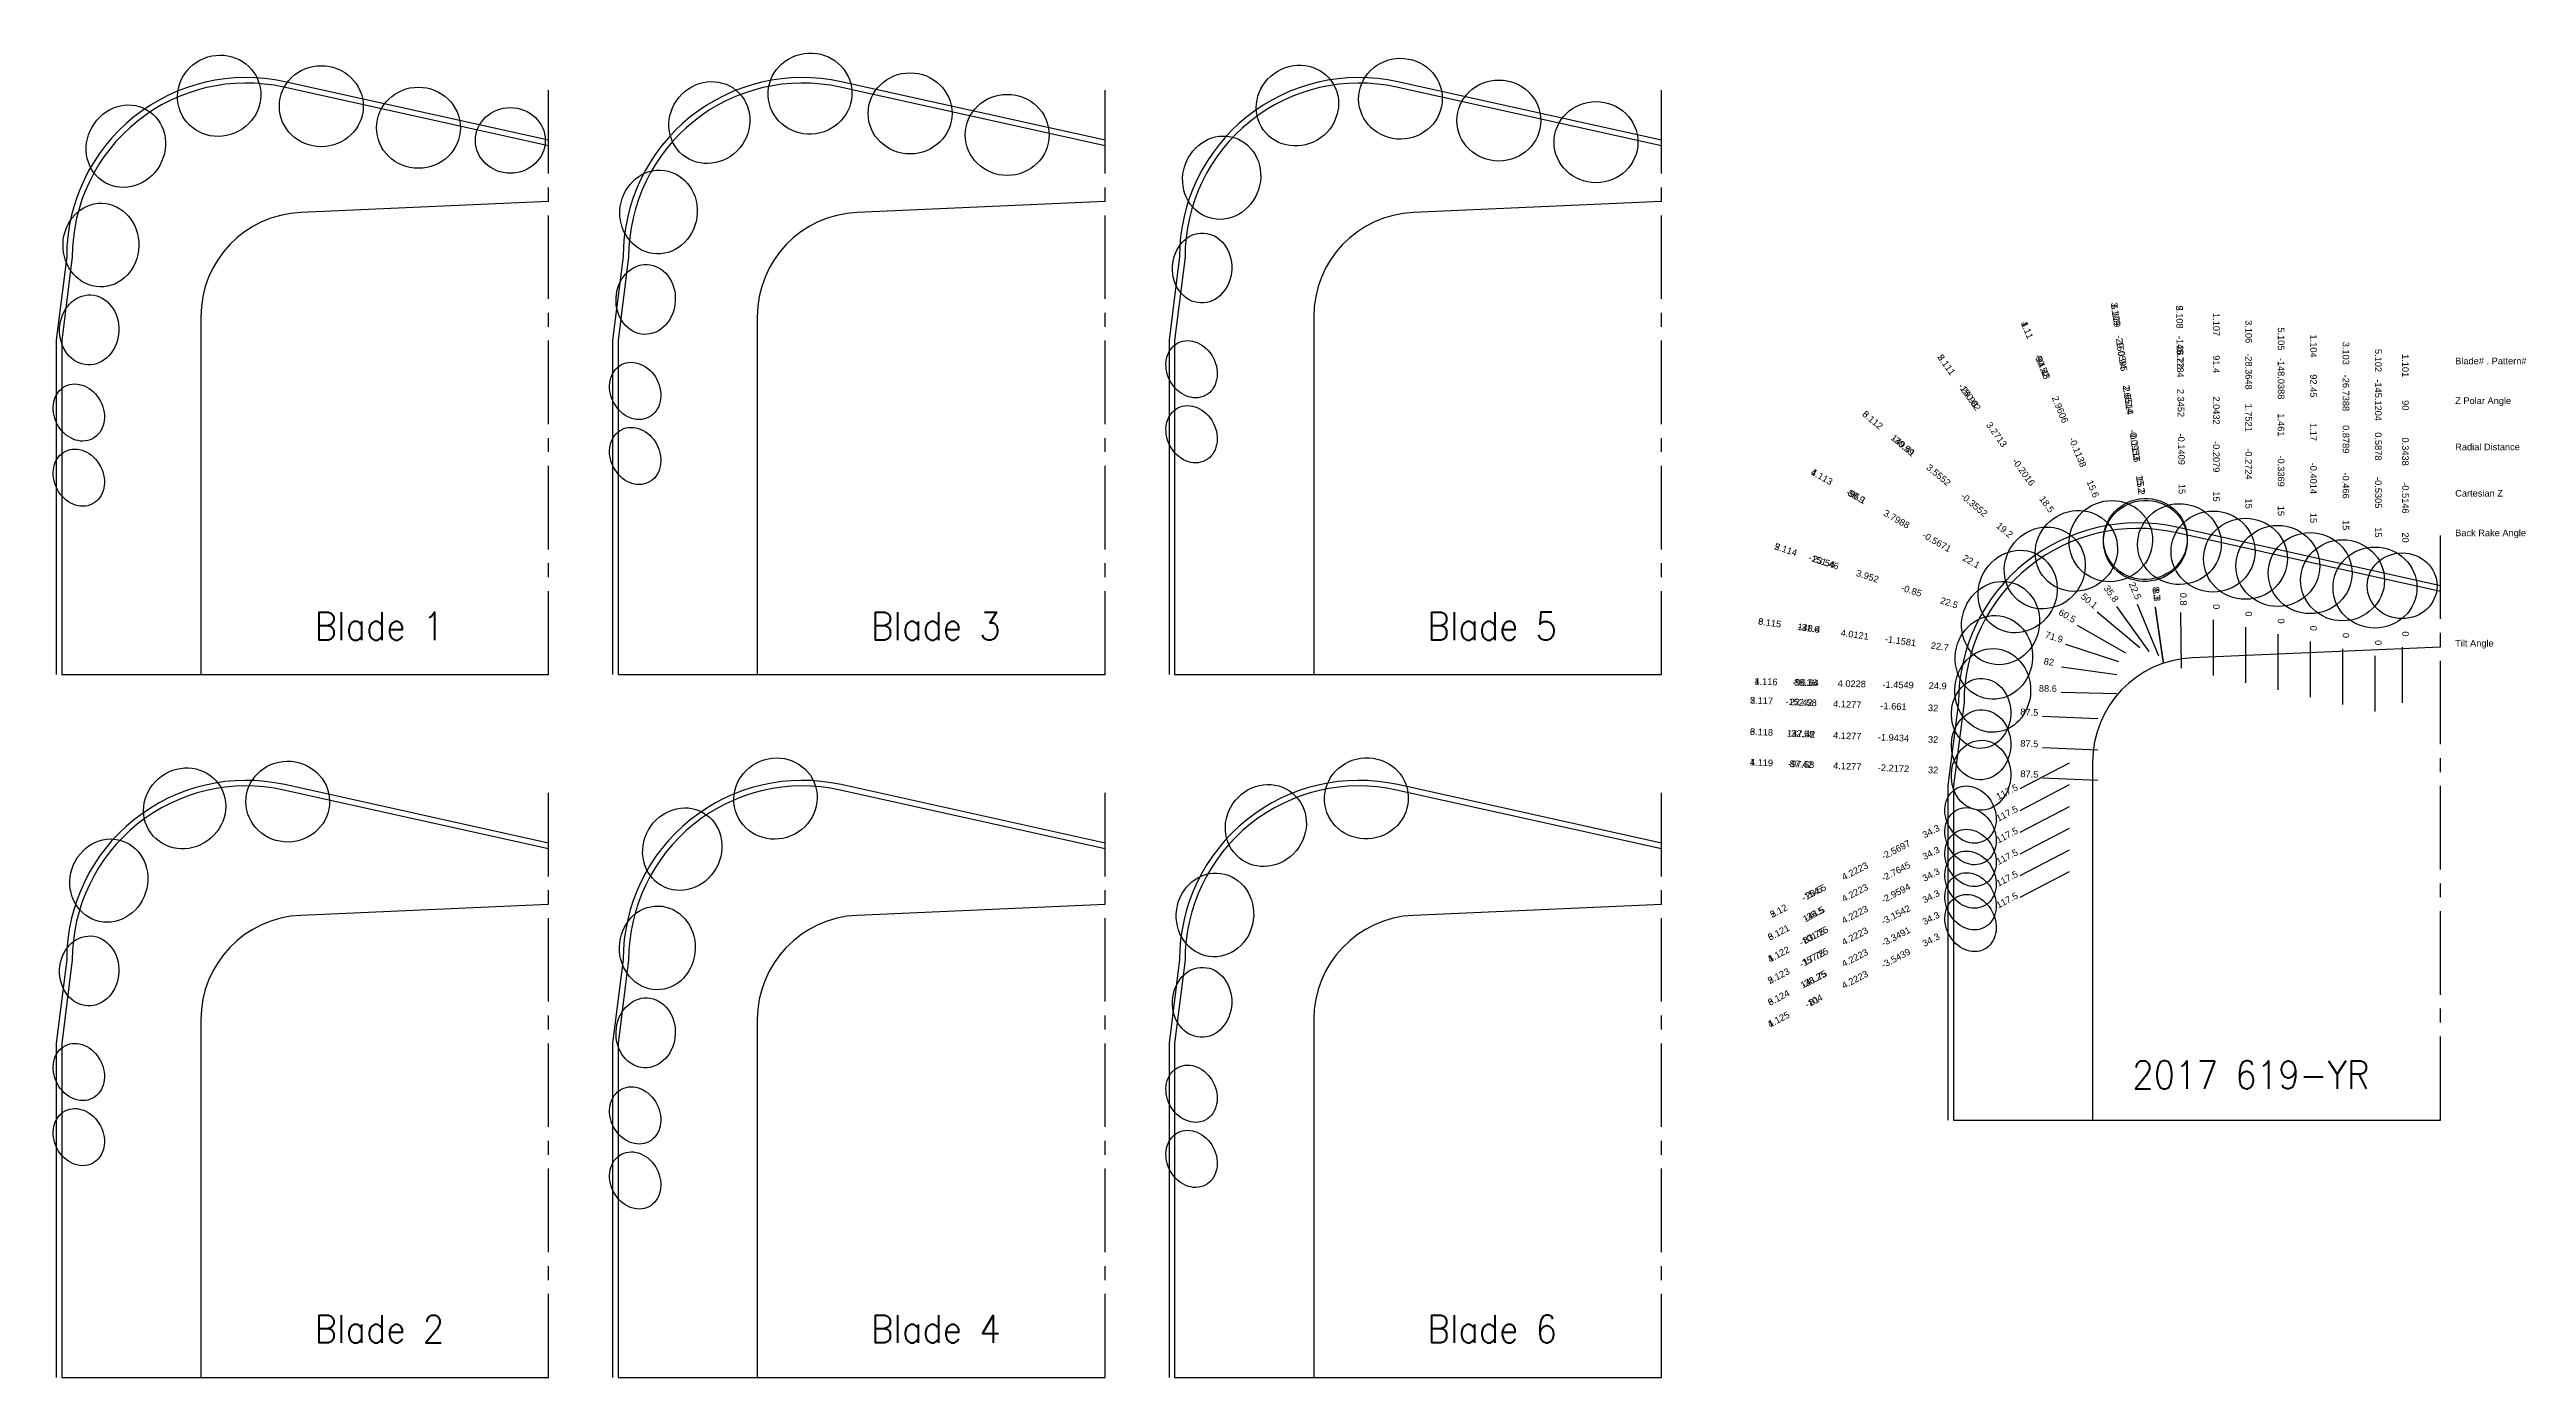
# Model space of a CAD drawing. Header units: inches. Extents: x 14.5 to 36.8, y 6.4 to 18.3.
import ezdxf
from ezdxf.enums import TextEntityAlignment as Align

# ---------------------------------------------------------------- set-up
doc = ezdxf.new("R2010")
doc.units = ezdxf.units.IN
doc.header["$MEASUREMENT"] = 0
doc.linetypes.add('CENTER2', pattern=[1.125, 0.75, -0.125, 0.125, -0.125])
for name, color, linetype in [('Blade_1', 30, 'Continuous'), ('Blade_2', 52, 'Continuous'), ('Blade_3', 92, 'Continuous'), ('Blade_4', 132, 'Continuous'), ('Blade_5', 152, 'Continuous'), ('Blade_6', 190, 'Continuous'), ('CLine', 5, 'CENTER2'), ('Text', 3, 'Continuous')]:
    doc.layers.add(name, color=color, linetype=linetype)
doc.styles.add('RomanS', font='romans')
doc.styles.get("Standard").update_dxf_attribs({"font": 'arial.ttf'})

msp = doc.modelspace()

# ---------------------------------------------------------------- linework, layer by layer
for p, q in [((19, 17.435), (16.619, 17.963)), ((24, 17.435), (21.619, 17.963)), ((29, 17.435), (26.619, 17.963)), ((14.719, 16.438), (14.625, 15.687)), ((19.719, 16.438), (19.625, 15.687)), ((24.719, 16.438), (24.625, 15.687)), ((14.625, 15.687), (14.625, 12.687)), ((19.625, 15.687), (19.625, 12.687)), ((24.625, 15.687), (24.625, 12.687)), ((36, 13.435), (33.619, 13.963)), ((14.625, 12.687), (19, 12.687)), ((19.625, 12.687), (24, 12.687)), ((24.625, 12.687), (29, 12.687)), ((31.719, 12.438), (31.625, 11.687)), ((19, 11.123), (16.619, 11.65)), ((24, 11.123), (21.619, 11.65)), ((29, 11.123), (26.619, 11.65)), ((31.625, 11.687), (31.625, 8.687)), ((14.719, 10.125), (14.625, 9.375)), ((19.719, 10.125), (19.625, 9.375)), ((24.719, 10.125), (24.625, 9.375)), ((14.625, 9.375), (14.625, 6.375)), ((19.625, 9.375), (19.625, 6.375)), ((24.625, 9.375), (24.625, 6.375)), ((31.625, 8.687), (36, 8.687)), ((14.625, 6.375), (19, 6.375)), ((19.625, 6.375), (24, 6.375)), ((24.625, 6.375), (29, 6.375))]:
    msp.add_line(p, q)
at = {"color": 8}
for p, q in [((19, 17.486), (16.63, 18.012)), ((24, 17.486), (21.63, 18.012)), ((29, 17.486), (26.63, 18.012)), ((14.669, 16.441), (14.575, 15.691)), ((19.669, 16.441), (19.575, 15.691)), ((24.669, 16.441), (24.575, 15.691)), ((14.575, 15.691), (14.575, 12.687)), ((19.575, 15.691), (19.575, 12.687)), ((24.575, 15.691), (24.575, 12.687)), ((36, 13.486), (33.63, 14.012)), ((31.669, 12.441), (31.575, 11.691)), ((19, 11.174), (16.63, 11.699)), ((24, 11.174), (21.63, 11.699)), ((29, 11.174), (26.63, 11.699)), ((31.575, 11.691), (31.575, 8.687)), ((14.669, 10.128), (14.575, 9.378)), ((19.669, 10.128), (19.575, 9.378)), ((24.669, 10.128), (24.575, 9.378)), ((14.575, 9.378), (14.575, 6.375)), ((19.575, 9.378), (19.575, 6.375)), ((24.575, 9.378), (24.575, 6.375))]:
    msp.add_line(p, q, dxfattribs=at)
at = {"flags": 128}
for points in [[(19, 16.935), (16.772, 16.838, 0.401491), (15.875, 15.901), (15.875, 12.687)], [(24, 16.935), (21.772, 16.838, 0.401491), (20.875, 15.901), (20.875, 12.687)], [(29, 16.935), (26.772, 16.838, 0.401491), (25.875, 15.901), (25.875, 12.687)], [(36, 12.935), (33.772, 12.838, 0.401491), (32.875, 11.901), (32.875, 8.687)], [(19, 10.623), (16.772, 10.525, 0.401491), (15.875, 9.589), (15.875, 6.375)], [(24, 10.623), (21.772, 10.525, 0.401491), (20.875, 9.589), (20.875, 6.375)], [(29, 10.623), (26.772, 10.525, 0.401491), (25.875, 9.589), (25.875, 6.375)]]:
    msp.add_lwpolyline(points, format="xyb", dxfattribs=at)
at = {"color": 8}
for centre in [(16.281, 16.438), (21.281, 16.438), (26.281, 16.438), (33.281, 12.438), (16.281, 10.125), (21.281, 10.125), (26.281, 10.125)]:
    msp.add_arc(centre, 1.612, 77.5, 179.8885, dxfattribs=at)
for centre in [(16.281, 16.438), (21.281, 16.438), (26.281, 16.438), (33.281, 12.438), (16.281, 10.125), (21.281, 10.125), (26.281, 10.125)]:
    msp.add_arc(centre, 1.562, 77.5, 180)
at = {"layer": 'Blade_1'}
for p, q in [((33.274, 13.319), (33.466, 12.857)), ((33.957, 13.178), (33.957, 12.678)), ((32.735, 13.13), (33.17, 12.884)), ((34.83, 12.985), (34.83, 12.485)), ((35.656, 12.934), (35.656, 12.434)), ((32.591, 12.53), (33.091, 12.518)), ((32.423, 11.759), (32.923, 11.738)), ((32.224, 11.273), (32.668, 11.504)), ((32.224, 10.689), (32.668, 10.92))]:
    msp.add_line(p, q, dxfattribs=at)
for centre, major_axis, ratio in [((16.039, 17.886), (0.348, 0.144), 0.963381), ((16.957, 17.792), (0.377, 0), 0.965926), ((15.201, 17.433), (0.186, 0.328), 0.926588), ((17.83, 17.599), (0.377, 0), 0.965926), ((18.656, 17.485), (0.314, 0), 0.939693), ((14.977, 16.545), (0.009, 0.376), 0.906782), ((14.872, 15.783), (0.014, 0.314), 0.84797), ((14.778, 15.041), (-0.123, 0.236), 0.825943), ((14.778, 14.456), (-0.123, 0.236), 0.825943), ((33.039, 13.886), (0.348, 0.144), 0.963381), ((33.957, 13.792), (0.377, 0), 0.965926), ((32.201, 13.433), (0.186, 0.328), 0.926588), ((34.83, 13.599), (0.377, 0), 0.965926), ((35.656, 13.485), (0.314, 0), 0.939693), ((31.977, 12.545), (0.009, 0.376), 0.906782), ((31.872, 11.783), (0.014, 0.314), 0.84797), ((31.778, 11.041), (-0.123, 0.236), 0.825943), ((31.778, 10.456), (-0.123, 0.236), 0.825943)]:
    msp.add_ellipse(centre, major_axis=major_axis, ratio=ratio, dxfattribs=at)
at = {"layer": 'Blade_2'}
for p, q in [((33.088, 13.3), (33.38, 12.895)), ((33.663, 13.245), (33.67, 12.745)), ((32.632, 12.96), (33.107, 12.805)), ((32.423, 12.315), (32.923, 12.294)), ((32.224, 11.663), (32.668, 11.894)), ((32.224, 11.078), (32.668, 11.309))]:
    msp.add_line(p, q, dxfattribs=at)
for centre, major_axis, ratio in [((32.729, 13.798), (0.305, 0.22), 0.948192), ((33.655, 13.859), (0.376, 0.005), 0.96592), ((32.048, 13.15), (0.117, 0.358), 0.923717), ((31.872, 12.339), (0.014, 0.314), 0.84797), ((15.729, 11.486), (0.305, 0.22), 0.948192), ((16.655, 11.547), (0.376, 0.005), 0.96592), ((31.778, 11.43), (-0.123, 0.236), 0.825943), ((15.048, 10.837), (0.117, 0.358), 0.923717), ((31.778, 10.846), (-0.123, 0.236), 0.825943), ((14.872, 10.026), (0.014, 0.314), 0.84797), ((14.778, 9.118), (-0.123, 0.236), 0.825943), ((14.778, 8.533), (-0.123, 0.236), 0.825943)]:
    msp.add_ellipse(centre, major_axis=major_axis, ratio=ratio, dxfattribs=at)
at = {"layer": 'Blade_3'}
for p, q in [((32.916, 13.251), (33.3, 12.931)), ((33.438, 13.297), (33.51, 12.802)), ((34.248, 13.114), (34.248, 12.614)), ((35.121, 12.92), (35.121, 12.42)), ((32.596, 12.757), (33.091, 12.688)), ((32.423, 12.033), (32.923, 12.011)), ((32.224, 11.468), (32.668, 11.699)), ((32.224, 10.883), (32.668, 11.114))]:
    msp.add_line(p, q, dxfattribs=at)
for centre, major_axis, ratio in [((21.349, 17.905), (0.373, 0.055), 0.965233), ((20.445, 17.645), (0.241, 0.289), 0.944435), ((22.248, 17.728), (0.377, 0), 0.965926), ((23.121, 17.534), (0.377, 0), 0.965926), ((19.988, 16.842), (0.052, 0.373), 0.922522), ((19.872, 16.057), (0.014, 0.314), 0.847971), ((19.778, 15.235), (-0.123, 0.236), 0.825943), ((19.778, 14.651), (-0.123, 0.236), 0.825943), ((33.349, 13.905), (0.373, 0.055), 0.965233), ((32.445, 13.645), (0.241, 0.289), 0.944435), ((34.248, 13.728), (0.377, 0), 0.965926), ((35.121, 13.534), (0.377, 0), 0.965926), ((31.988, 12.842), (0.052, 0.373), 0.922522), ((31.872, 12.057), (0.014, 0.314), 0.847971), ((31.778, 11.236), (-0.123, 0.236), 0.825943), ((31.778, 10.651), (-0.123, 0.236), 0.825943)]:
    msp.add_ellipse(centre, major_axis=major_axis, ratio=ratio, dxfattribs=at)
at = {"layer": 'Blade_4'}
for p, q in [((33.274, 13.319), (33.466, 12.857)), ((32.735, 13.13), (33.17, 12.884)), ((32.591, 12.53), (33.091, 12.518)), ((32.423, 11.759), (32.923, 11.738)), ((32.224, 11.273), (32.668, 11.504)), ((32.224, 10.689), (32.668, 10.92))]:
    msp.add_line(p, q, dxfattribs=at)
for centre, major_axis, ratio in [((33.039, 13.886), (0.348, 0.144), 0.963381), ((32.201, 13.433), (0.186, 0.328), 0.926588), ((31.977, 12.545), (0.009, 0.376), 0.906782), ((31.872, 11.783), (0.014, 0.314), 0.84797), ((21.039, 11.574), (0.348, 0.144), 0.963381), ((20.201, 11.12), (0.186, 0.328), 0.926588), ((31.778, 11.041), (-0.123, 0.236), 0.825943), ((31.778, 10.456), (-0.123, 0.236), 0.825943), ((19.977, 10.233), (0.009, 0.376), 0.906782), ((19.872, 9.47), (0.014, 0.314), 0.84797), ((19.778, 8.728), (-0.123, 0.236), 0.825943), ((19.778, 8.144), (-0.123, 0.236), 0.825943)]:
    msp.add_ellipse(centre, major_axis=major_axis, ratio=ratio, dxfattribs=at)
at = {"layer": 'Blade_5'}
for p, q in [((33.088, 13.3), (33.38, 12.895)), ((33.663, 13.245), (33.67, 12.745)), ((32.632, 12.96), (33.107, 12.805)), ((34.539, 13.049), (34.539, 12.549)), ((35.412, 12.855), (35.412, 12.355)), ((32.423, 12.315), (32.923, 12.294)), ((32.224, 11.663), (32.668, 11.894)), ((32.224, 11.078), (32.668, 11.309))]:
    msp.add_line(p, q, dxfattribs=at)
for centre, major_axis, ratio in [((25.729, 17.798), (0.305, 0.22), 0.948192), ((26.655, 17.859), (0.376, 0.005), 0.96592), ((27.539, 17.663), (0.377, 0), 0.965926), ((28.412, 17.469), (0.377, 0), 0.965926), ((25.048, 17.15), (0.117, 0.358), 0.923717), ((24.872, 16.339), (0.014, 0.314), 0.847971), ((24.778, 15.43), (-0.123, 0.236), 0.825943), ((24.778, 14.846), (-0.123, 0.236), 0.825943), ((32.729, 13.798), (0.305, 0.22), 0.948192), ((33.655, 13.859), (0.376, 0.005), 0.96592), ((34.539, 13.663), (0.377, 0), 0.965926), ((35.412, 13.469), (0.377, 0), 0.965926), ((32.048, 13.15), (0.117, 0.358), 0.923717), ((31.872, 12.339), (0.014, 0.314), 0.847971), ((31.778, 11.43), (-0.123, 0.236), 0.825943), ((31.778, 10.846), (-0.123, 0.236), 0.825943)]:
    msp.add_ellipse(centre, major_axis=major_axis, ratio=ratio, dxfattribs=at)
at = {"layer": 'Blade_6'}
for p, q in [((32.916, 13.251), (33.3, 12.931)), ((33.438, 13.281), (33.51, 12.786)), ((32.596, 12.757), (33.091, 12.688)), ((32.423, 12.033), (32.923, 12.011)), ((32.224, 11.468), (32.668, 11.699)), ((32.224, 10.883), (32.668, 11.114))]:
    msp.add_line(p, q, dxfattribs=at)
for centre, major_axis, ratio in [((33.349, 13.888), (0.373, 0.055), 0.965233), ((32.445, 13.645), (0.241, 0.289), 0.944435), ((31.988, 12.842), (0.052, 0.373), 0.922522), ((31.872, 12.057), (0.014, 0.314), 0.84797), ((26.349, 11.576), (0.373, 0.055), 0.965233), ((25.445, 11.332), (0.241, 0.289), 0.944435), ((31.778, 11.236), (-0.123, 0.236), 0.825943), ((24.988, 10.529), (0.052, 0.373), 0.922522), ((31.778, 10.651), (-0.123, 0.236), 0.825943), ((24.872, 9.744), (0.014, 0.314), 0.84797), ((24.778, 8.923), (-0.123, 0.236), 0.825943), ((24.778, 8.338), (-0.123, 0.236), 0.825943)]:
    msp.add_ellipse(centre, major_axis=major_axis, ratio=ratio, dxfattribs=at)
at = {"layer": 'CLine'}
for p, q in [((19, 12.687), (19, 18)), ((24, 12.687), (24, 18)), ((29, 12.687), (29, 18)), ((36, 8.687), (36, 14)), ((19, 6.375), (19, 11.687)), ((24, 6.375), (24, 11.687)), ((29, 6.375), (29, 11.687))]:
    msp.add_line(p, q, dxfattribs=at)

# ---------------------------------------------------------------- texts
at = {"layer": 'Blade_1'}
for s, rotation, p in [('1.11', 292.4965, (32.259, 15.77)), ('1.107', 270, (33.957, 15.831)), ('1.104', 270, (34.83, 15.638)), ('90.52', 292.4965, (32.396, 15.441)), ('91.4', 270, (33.957, 15.475)), ('92.45', 270, (34.83, 15.281)), ('1.101', 270, (35.656, 15.462)), ('2.9606', 292.4965, (32.555, 15.057)), ('2.0432', 270, (33.957, 15.059)), ('90', 270, (35.656, 15.106)), ('1.17', 270, (34.83, 14.866)), ('-0.1138', 292.4965, (32.714, 14.673)), ('-0.2079', 270, (33.957, 14.644)), ('0.3438', 270, (35.656, 14.69)), ('1.113', 330.4652, (30.427, 14.438)), ('-0.4014', 270, (34.83, 14.45)), ('88.9', 330.4652, (30.737, 14.262)), ('15.6', 292.4965, (32.85, 14.344)), ('15', 270, (33.957, 14.287)), ('-0.5146', 270, (35.656, 14.274)), ('3.7988', 330.4652, (31.099, 14.058)), ('15', 270, (34.83, 14.094)), ('-0.5671', 330.4652, (31.46, 13.853)), ('20', 270, (35.656, 13.918)), ('22.1', 330.4652, (31.77, 13.677)), ('22.5', 292.4965, (33.229, 13.429)), ('60.5', 330.4652, (32.632, 13.189)), ('0', 270, (33.957, 13.297)), ('0', 270, (34.83, 13.103)), ('0', 270, (35.656, 13.053)), ('1.116', 358.614, (29.939, 12.594)), ('88.36', 358.614, (30.295, 12.586)), ('4.0228', 358.614, (30.71, 12.576)), ('-1.4549', 358.614, (31.126, 12.566)), ('24.9', 358.614, (31.482, 12.557)), ('88.6', 358.614, (32.472, 12.533)), ('1.119', 357.534, (29.898, 11.868)), ('87.42', 357.534, (30.254, 11.853)), ('4.1277', 357.534, (30.669, 11.835)), ('-2.2172', 357.534, (31.084, 11.817)), ('32', 357.534, (31.44, 11.801)), ('87.5', 357.534, (32.305, 11.764)), ('117.5', 27.5122, (32.119, 11.218)), ('34.3', 27.5122, (31.436, 10.863)), ('-2.9594', 27.5122, (31.12, 10.698)), ('117.5', 27.5122, (32.119, 10.634)), ('4.2223', 27.5122, (30.752, 10.506)), ('1.122', 27.5122, (30.067, 10.15)), ('83.75', 27.5122, (30.383, 10.314)), ('34.3', 27.5122, (31.436, 10.278)), ('4.2223', 27.5122, (30.752, 9.922)), ('-3.5439', 27.5122, (31.12, 10.114)), ('81', 27.5122, (30.383, 9.73)), ('1.125', 27.5122, (30.067, 9.565))]:
    msp.add_text(s, height=0.0594, rotation=rotation, dxfattribs=at).set_placement(p, align=Align.CENTER)
at = {"layer": 'Blade_2'}
for s, rotation, p in [('2.108', 270.7727, (33.627, 15.898)), ('26.22', 270.7727, (33.632, 15.542)), ('2.111', 305.7737, (31.537, 15.453)), ('24.98', 305.7737, (31.745, 15.164)), ('2.3452', 270.7727, (33.638, 15.126)), ('3.2713', 305.7737, (31.988, 14.826)), ('-0.1409', 270.7727, (33.643, 14.711)), ('-0.2016', 305.7737, (32.231, 14.489)), ('18.5', 305.7737, (32.439, 14.2)), ('15', 270.7727, (33.648, 14.354)), ('2.114', 341.9398, (30.109, 13.782)), ('23.54', 341.9398, (30.448, 13.672)), ('3.952', 341.9398, (30.843, 13.543)), ('-0.85', 341.9398, (31.238, 13.414)), ('22.5', 341.9398, (31.577, 13.304)), ('35.8', 305.7737, (33.018, 13.397)), ('0.8', 270.7727, (33.661, 13.364)), ('71.9', 341.9398, (32.519, 12.996)), ('2.117', 357.534, (29.898, 12.424)), ('22.42', 357.534, (30.254, 12.409)), ('4.1277', 357.534, (30.669, 12.391)), ('-1.661', 357.534, (31.084, 12.373)), ('32', 357.534, (31.44, 12.358)), ('87.5', 357.534, (32.305, 12.32)), ('117.5', 27.5122, (32.119, 11.608)), ('-2.5697', 27.5122, (31.12, 11.088)), ('34.3', 27.5122, (31.436, 11.253)), ('4.2223', 27.5122, (30.752, 10.896)), ('117.5', 27.5122, (32.119, 11.024)), ('20.5', 27.5122, (30.383, 10.704)), ('34.3', 27.5122, (31.436, 10.668)), ('2.12', 27.5122, (30.067, 10.539)), ('-3.1542', 27.5122, (31.12, 10.504)), ('4.2223', 27.5122, (30.752, 10.312)), ('2.123', 27.5122, (30.067, 9.955)), ('17.75', 27.5122, (30.383, 10.12))]:
    msp.add_text(s, height=0.0594, rotation=rotation, dxfattribs=at).set_placement(p, align=Align.CENTER)
at = {"layer": 'Blade_3'}
for s, rotation, p in [('3.109', 278.3291, (33.053, 15.922)), ('3.106', 270, (34.248, 15.767)), ('-29.0595', 278.3291, (33.105, 15.57)), ('3.103', 270, (35.121, 15.573)), ('-28.3648', 270, (34.248, 15.41)), ('-26.7388', 270, (35.121, 15.217)), ('2.6514', 278.3291, (33.165, 15.158)), ('3.112', 320.15, (30.879, 14.951)), ('1.7521', 270, (34.248, 14.995)), ('0.8789', 270, (35.121, 14.801)), ('-30.59', 320.15, (31.153, 14.723)), ('-0.0953', 278.3291, (33.225, 14.747)), ('-0.2724', 270, (34.248, 14.579)), ('3.5552', 320.15, (31.472, 14.457)), ('15.2', 278.3291, (33.277, 14.395)), ('-0.466', 270, (35.121, 14.385)), ('-0.3552', 320.15, (31.791, 14.19)), ('15', 270, (34.248, 14.223)), ('19.2', 320.15, (32.065, 13.962)), ('15', 270, (35.121, 14.029)), ('50.1', 320.15, (32.825, 13.327)), ('8.3', 278.3291, (33.42, 13.415)), ('3.115', 352.042, (29.969, 13.124)), ('-31.6', 352.042, (30.321, 13.075)), ('0', 270, (34.248, 13.232)), ('4.0121', 352.042, (30.733, 13.017)), ('-1.1581', 352.042, (31.145, 12.96)), ('22.7', 352.042, (31.497, 12.91)), ('0', 270, (35.121, 13.039)), ('82', 352.042, (32.478, 12.773)), ('3.118', 357.534, (29.898, 12.142)), ('-32.58', 357.534, (30.254, 12.126)), ('4.1277', 357.534, (30.669, 12.108)), ('-1.9434', 357.534, (31.084, 12.091)), ('32', 357.534, (31.44, 12.075)), ('87.5', 357.534, (32.305, 12.038)), ('117.5', 27.5122, (32.119, 11.413)), ('34.3', 27.5122, (31.436, 11.058)), ('-2.7645', 27.5122, (31.12, 10.893)), ('117.5', 27.5122, (32.119, 10.829)), ('4.2223', 27.5122, (30.752, 10.701)), ('-35.5', 27.5122, (30.383, 10.509)), ('34.3', 27.5122, (31.436, 10.473)), ('3.121', 27.5122, (30.067, 10.345)), ('-3.3491', 27.5122, (31.12, 10.309)), ('-38.25', 27.5122, (30.383, 9.925)), ('4.2223', 27.5122, (30.752, 10.117)), ('3.124', 27.5122, (30.067, 9.76))]:
    msp.add_text(s, height=0.0594, rotation=rotation, dxfattribs=at).set_placement(p, align=Align.CENTER)
at = {"layer": 'Blade_4'}
for s, rotation, p in [('4.11', 292.4965, (32.259, 15.77)), ('-94.48', 292.4965, (32.396, 15.441)), ('2.9606', 292.4965, (32.555, 15.057)), ('-0.1138', 292.4965, (32.714, 14.673)), ('4.113', 330.4652, (30.427, 14.438)), ('-96.1', 330.4652, (30.737, 14.262)), ('15.6', 292.4965, (32.85, 14.344)), ('3.7988', 330.4652, (31.099, 14.058)), ('-0.5671', 330.4652, (31.46, 13.853)), ('22.1', 330.4652, (31.77, 13.677)), ('22.5', 292.4965, (33.229, 13.429)), ('60.5', 330.4652, (32.632, 13.189)), ('4.116', 358.614, (29.939, 12.594)), ('-96.64', 358.614, (30.295, 12.586)), ('4.0228', 358.614, (30.71, 12.576)), ('-1.4549', 358.614, (31.126, 12.566)), ('24.9', 358.614, (31.482, 12.557)), ('88.6', 358.614, (32.472, 12.533)), ('4.119', 357.534, (29.898, 11.868)), ('-97.58', 357.534, (30.254, 11.853)), ('4.1277', 357.534, (30.669, 11.835)), ('-2.2172', 357.534, (31.084, 11.817)), ('32', 357.534, (31.44, 11.801)), ('87.5', 357.534, (32.305, 11.764)), ('117.5', 27.5122, (32.119, 11.218)), ('34.3', 27.5122, (31.436, 10.863)), ('-2.9594', 27.5122, (31.12, 10.698)), ('117.5', 27.5122, (32.119, 10.634)), ('4.2223', 27.5122, (30.752, 10.506)), ('4.122', 27.5122, (30.067, 10.15)), ('-101.25', 27.5122, (30.383, 10.314)), ('34.3', 27.5122, (31.436, 10.278)), ('4.2223', 27.5122, (30.752, 9.922)), ('-3.5439', 27.5122, (31.12, 10.114)), ('-104', 27.5122, (30.383, 9.73)), ('4.125', 27.5122, (30.067, 9.565))]:
    msp.add_text(s, height=0.0594, rotation=rotation, dxfattribs=at).set_placement(p, align=Align.CENTER)
at = {"layer": 'Blade_5'}
for s, rotation, p in [('5.108', 270.7727, (33.627, 15.898)), ('-148.7784', 270.7727, (33.632, 15.542)), ('5.105', 270, (34.539, 15.702)), ('5.102', 270, (35.412, 15.508)), ('5.111', 305.7737, (31.537, 15.453)), ('-148.0388', 270, (34.539, 15.346)), ('-150.02', 305.7737, (31.745, 15.164)), ('2.3452', 270.7727, (33.638, 15.126)), ('-145.1204', 270, (35.412, 15.152)), ('3.2713', 305.7737, (31.988, 14.826)), ('1.461', 270, (34.539, 14.93)), ('-0.1409', 270.7727, (33.643, 14.711)), ('0.5878', 270, (35.412, 14.737)), ('-0.2016', 305.7737, (32.231, 14.489)), ('-0.3369', 270, (34.539, 14.515)), ('18.5', 305.7737, (32.439, 14.2)), ('15', 270.7727, (33.648, 14.354)), ('-0.5305', 270, (35.412, 14.321)), ('15', 270, (34.539, 14.158)), ('5.114', 341.9398, (30.109, 13.782)), ('15', 270, (35.412, 13.965)), ('-151.46', 341.9398, (30.448, 13.672)), ('3.952', 341.9398, (30.843, 13.543)), ('-0.85', 341.9398, (31.238, 13.414)), ('22.5', 341.9398, (31.577, 13.304)), ('35.8', 305.7737, (33.018, 13.397)), ('0.8', 270.7727, (33.661, 13.364)), ('0', 270, (34.539, 13.168)), ('71.9', 341.9398, (32.519, 12.996)), ('0', 270, (35.412, 12.974)), ('5.117', 357.534, (29.898, 12.424)), ('-152.58', 357.534, (30.254, 12.409)), ('4.1277', 357.534, (30.669, 12.391)), ('-1.661', 357.534, (31.084, 12.373)), ('32', 357.534, (31.44, 12.358)), ('87.5', 357.534, (32.305, 12.32)), ('117.5', 27.5122, (32.119, 11.608)), ('-2.5697', 27.5122, (31.12, 11.088)), ('34.3', 27.5122, (31.436, 11.253)), ('4.2223', 27.5122, (30.752, 10.896)), ('117.5', 27.5122, (32.119, 11.024)), ('-154.5', 27.5122, (30.383, 10.704)), ('34.3', 27.5122, (31.436, 10.668)), ('5.12', 27.5122, (30.067, 10.539)), ('-3.1542', 27.5122, (31.12, 10.504)), ('4.2223', 27.5122, (30.752, 10.312)), ('5.123', 27.5122, (30.067, 9.955)), ('-157.25', 27.5122, (30.383, 10.12))]:
    msp.add_text(s, height=0.0594, rotation=rotation, dxfattribs=at).set_placement(p, align=Align.CENTER)
at = {"layer": 'Blade_6'}
for s, rotation, p in [('6.109', 278.3291, (33.053, 15.906)), ('150.94', 278.3291, (33.105, 15.553)), ('2.6514', 278.3291, (33.165, 15.142)), ('6.112', 320.15, (30.879, 14.951)), ('149.41', 320.15, (31.153, 14.723)), ('-0.1116', 278.3291, (33.225, 14.731)), ('3.5552', 320.15, (31.472, 14.457)), ('-0.3552', 320.15, (31.791, 14.19)), ('15.2', 278.3291, (33.277, 14.378)), ('19.2', 320.15, (32.065, 13.962)), ('50.1', 320.15, (32.825, 13.327)), ('8.3', 278.3291, (33.42, 13.398)), ('6.115', 352.042, (29.969, 13.124)), ('148.4', 352.042, (30.321, 13.075)), ('4.0121', 352.042, (30.733, 13.017)), ('-1.1581', 352.042, (31.145, 12.96)), ('22.7', 352.042, (31.497, 12.91)), ('82', 352.042, (32.478, 12.773)), ('6.118', 357.534, (29.898, 12.142)), ('147.42', 357.534, (30.254, 12.126)), ('4.1277', 357.534, (30.669, 12.108)), ('-1.9434', 357.534, (31.084, 12.091)), ('32', 357.534, (31.44, 12.075)), ('87.5', 357.534, (32.305, 12.038)), ('117.5', 27.5122, (32.119, 11.413)), ('34.3', 27.5122, (31.436, 11.058)), ('-2.7645', 27.5122, (31.12, 10.893)), ('117.5', 27.5122, (32.119, 10.829)), ('4.2223', 27.5122, (30.752, 10.701)), ('144.5', 27.5122, (30.383, 10.509)), ('34.3', 27.5122, (31.436, 10.473)), ('6.121', 27.5122, (30.067, 10.345)), ('-3.3491', 27.5122, (31.12, 10.309)), ('141.75', 27.5122, (30.383, 9.925)), ('4.2223', 27.5122, (30.752, 10.117)), ('6.124', 27.5122, (30.067, 9.76))]:
    msp.add_text(s, height=0.0594, rotation=rotation, dxfattribs=at).set_placement(p, align=Align.CENTER)
for s, height, p in [('Blade# . Pattern#', 0.05937, (36.133, 15.504)), ('Z Polar Angle', 0.05937, (36.133, 15.147)), ('Radial Distance', 0.05937, (36.133, 14.732)), ('Cartesian Z', 0.05937, (36.133, 14.316)), ('Back Rake Angle', 0.05937, (36.133, 13.96)), ('Tilt Angle', 0.0594, (36.133, 12.969))]:
    msp.add_text(s, height=height, dxfattribs=at).set_placement(p, align=Align.MIDDLE_LEFT)
at = {"layer": 'Text', "style": 'RomanS', "width": 0.9}
for s, p in [('Blade 1', (16.895, 12.997)), ('Blade 3', (21.895, 12.997)), ('Blade 5', (26.895, 12.997)), ('2017 619-YR', (33.231, 8.967)), ('Blade 2', (16.895, 6.685)), ('Blade 4', (21.895, 6.685)), ('Blade 6', (26.895, 6.685))]:
    msp.add_text(s, height=0.25, dxfattribs=at).set_placement(p)

doc.saveas('drawing.dxf')
